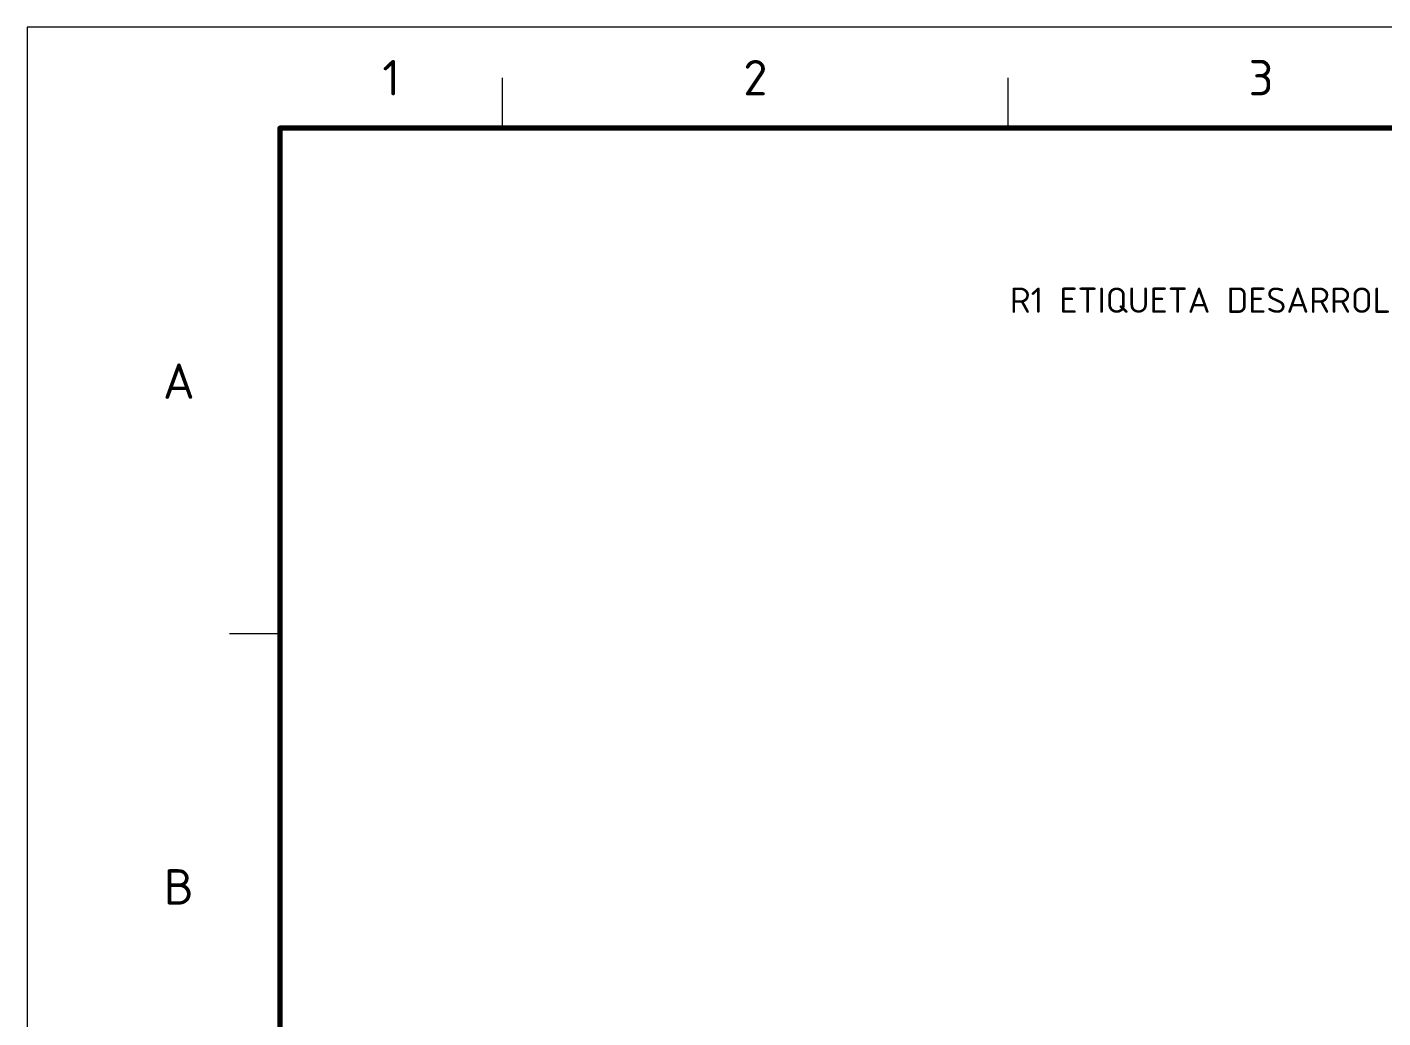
# Model space of a CAD drawing. Header units: millimetres. Extents: x 0 to 2382, y 0 to 420.
# Drawn here: x 1788 to 1922, y 322 to 420 of the extents above; entities that cross this region are included whole.
import ezdxf
from ezdxf.enums import TextEntityAlignment as Align

# ---------------------------------------------------------------- set-up
doc = ezdxf.new("R2010")
doc.units = ezdxf.units.MM
for name, color, linetype, lineweight in [('06-TEXTO', 7, 'CONTINUOUS', 25), ('07-RECUADRO', 7, 'CONTINUOUS', 70), ('08-FINA', 5, 'CONTINUOUS', 18)]:
    doc.layers.add(name, color=color, linetype=linetype, lineweight=lineweight)
doc.styles.add('ISO3098', font='isocpeur.ttf')

msp = doc.modelspace()

# ---------------------------------------------------------------- linework, layer by layer
at = {"layer": '07-RECUADRO'}
msp.add_lwpolyline([(1813, 10), (2372, 10), (2372, 410), (1813, 410)], close=True, dxfattribs=at)
at = {"layer": '08-FINA'}
for p, q in [((1835, 410), (1835, 415)), ((1885, 410), (1885, 415)), ((1813, 360), (1808, 360))]:
    msp.add_line(p, q, dxfattribs=at)
msp.add_lwpolyline([(1788, 0), (2382, 0), (2382, 420), (1788, 420)], close=True, dxfattribs=at)

# ---------------------------------------------------------------- texts
at = {"layer": '06-TEXTO', "style": 'ISO3098'}
for s, height, p in [('1', 3.5, (1824, 415)), ('2', 3.5, (1860, 415)), ('3', 3.5, (1910, 415)), ('R1 ETIQUETA DESARROLLADA 735 × 214 mm (panel central 368 = arco 108° + alas 184) - ESC. 1:5', 2.5, (1962, 393)), ('A', 3.5, (1803, 385)), ('B', 3.5, (1803, 335))]:
    msp.add_text(s, height=height, dxfattribs=at).set_placement(p, align=Align.MIDDLE_CENTER)

doc.saveas('drawing.dxf')
